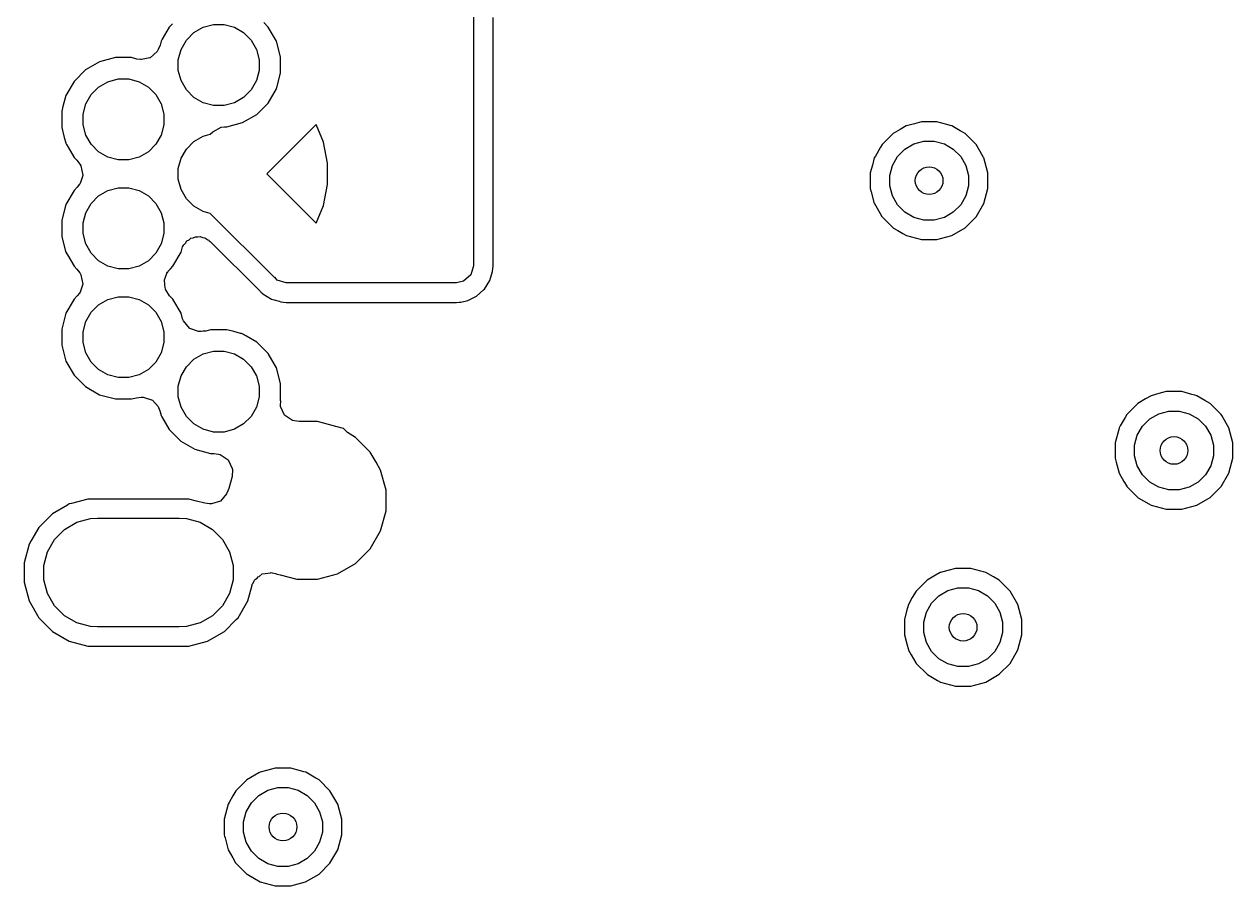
# Model space of a CAD drawing. Header units: inches. Extents: x 5.14 to 7.4, y -4.57 to -3.18.
# Drawn here: x 5.3498 to 5.6996, y -4.1269 to -3.8776 of the extents above; entities that cross this region are included whole.
import ezdxf

# ---------------------------------------------------------------- set-up
doc = ezdxf.new("R2010")
doc.units = ezdxf.units.IN
doc.header["$MEASUREMENT"] = 0
doc.layers.add('In2.Cu', color=33, linetype='CONTINUOUS', true_color=0xce7d2c)

msp = doc.modelspace()

# ---------------------------------------------------------------- linework, layer by layer
at = {"layer": 'In2.Cu', "linetype": 'CONTINUOUS'}
for p, q in [((5.47984, -3.79982), (5.47984, -3.94754)), ((5.39182, -3.87844), (5.38979, -3.88197)), ((5.39276, -3.8775), (5.39182, -3.87844)), ((5.39182, -3.87844), (5.39182, -3.87844)), ((5.39895, -3.88006), (5.40162, -3.87852)), ((5.40162, -3.87852), (5.4046, -3.87772)), ((5.4046, -3.87772), (5.40768, -3.87772)), ((5.40768, -3.87772), (5.41066, -3.87852)), ((5.41066, -3.87852), (5.41333, -3.88006)), ((5.42046, -3.87844), (5.41915, -3.87713)), ((5.42282, -3.88252), (5.42046, -3.87844)), ((5.48556, -3.89449), (5.48556, -3.87572)), ((5.38947, -3.88252), (5.38915, -3.8837)), ((5.38979, -3.88197), (5.38947, -3.88252)), ((5.38979, -3.88197), (5.38979, -3.88197)), ((5.39523, -3.88491), (5.39677, -3.88224)), ((5.39677, -3.88224), (5.39895, -3.88006)), ((5.41333, -3.88006), (5.41551, -3.88224)), ((5.41551, -3.88224), (5.41705, -3.88491)), ((5.42404, -3.88707), (5.42282, -3.88252)), ((5.38828, -3.88551), (5.38625, -3.88736)), ((5.3886, -3.88498), (5.38828, -3.88551)), ((5.38915, -3.8837), (5.3886, -3.88498)), ((5.39443, -3.88789), (5.39523, -3.88491)), ((5.41705, -3.88491), (5.41785, -3.88789)), ((5.37168, -3.8885), (5.3676, -3.89086)), ((5.37623, -3.88728), (5.37168, -3.8885)), ((5.37168, -3.8885), (5.37168, -3.8885)), ((5.38094, -3.88728), (5.37623, -3.88728)), ((5.38248, -3.8877), (5.38094, -3.88728)), ((5.38094, -3.88728), (5.38094, -3.88728)), ((5.38351, -3.88786), (5.38248, -3.8877)), ((5.38382, -3.88787), (5.38351, -3.88786)), ((5.38618, -3.88739), (5.38382, -3.88787)), ((5.38621, -3.88737), (5.38618, -3.88739)), ((5.38625, -3.88736), (5.38621, -3.88737)), ((5.39443, -3.89097), (5.39443, -3.88789)), ((5.41785, -3.88789), (5.41785, -3.89097)), ((5.42404, -3.89178), (5.42404, -3.88707)), ((5.3676, -3.89086), (5.36426, -3.89419)), ((5.3676, -3.89086), (5.3676, -3.89086)), ((5.39523, -3.89395), (5.39443, -3.89097)), ((5.41785, -3.89097), (5.41705, -3.89395)), ((5.42282, -3.89634), (5.42404, -3.89178)), ((5.36426, -3.89419), (5.36191, -3.89827)), ((5.36426, -3.89419), (5.36426, -3.89419)), ((5.36921, -3.89799), (5.37139, -3.89581)), ((5.37139, -3.89581), (5.37406, -3.89427)), ((5.37406, -3.89427), (5.37704, -3.89347)), ((5.37704, -3.89347), (5.38012, -3.89347)), ((5.38012, -3.89347), (5.3831, -3.89427)), ((5.3831, -3.89427), (5.38577, -3.89581)), ((5.38577, -3.89581), (5.38795, -3.89799)), ((5.39677, -3.89662), (5.39523, -3.89395)), ((5.41705, -3.89395), (5.41551, -3.89662)), ((5.42046, -3.90042), (5.42282, -3.89634)), ((5.48556, -3.92065), (5.48556, -3.89449)), ((5.36191, -3.89827), (5.36107, -3.9014)), ((5.36191, -3.89827), (5.36191, -3.89827)), ((5.36767, -3.90066), (5.36921, -3.89799)), ((5.38795, -3.89799), (5.38949, -3.90066)), ((5.39895, -3.8988), (5.39677, -3.89662)), ((5.40162, -3.90034), (5.39895, -3.8988)), ((5.41333, -3.8988), (5.41066, -3.90034)), ((5.41551, -3.89662), (5.41333, -3.8988)), ((5.36107, -3.9014), (5.36069, -3.90282)), ((5.36069, -3.90282), (5.36069, -3.90753)), ((5.36687, -3.90364), (5.36767, -3.90066)), ((5.38949, -3.90066), (5.39029, -3.90364)), ((5.4046, -3.90114), (5.40162, -3.90034)), ((5.40768, -3.90114), (5.4046, -3.90114)), ((5.41066, -3.90034), (5.40768, -3.90114)), ((5.41713, -3.90375), (5.42046, -3.90042)), ((5.36687, -3.90672), (5.36687, -3.90364)), ((5.36767, -3.9097), (5.36687, -3.90672)), ((5.39029, -3.90672), (5.38949, -3.9097)), ((5.39029, -3.90364), (5.39029, -3.90672)), ((5.4085, -3.90732), (5.41305, -3.9061)), ((5.41305, -3.9061), (5.41713, -3.90375)), ((5.43432, -3.90666), (5.42006, -3.92093)), ((5.43643, -3.91174), (5.43432, -3.90666)), ((5.60513, -3.90705), (5.60331, -3.90811)), ((5.60516, -3.90704), (5.60513, -3.90705)), ((5.60745, -3.90642), (5.60516, -3.90703)), ((5.60516, -3.90703), (5.60516, -3.90704)), ((5.60949, -3.90587), (5.60745, -3.90642)), ((5.61397, -3.90587), (5.60949, -3.90587)), ((5.61686, -3.90665), (5.61397, -3.90587)), ((5.61397, -3.90587), (5.61397, -3.90587)), ((5.61777, -3.90689), (5.61686, -3.90665)), ((5.61686, -3.90665), (5.61686, -3.90665)), ((5.6183, -3.90703), (5.61777, -3.90689)), ((5.61834, -3.90705), (5.6183, -3.90704)), ((5.6183, -3.90704), (5.6183, -3.90703)), ((5.6183, -3.90703), (5.6183, -3.90703)), ((5.62075, -3.90845), (5.61834, -3.90705)), ((5.36069, -3.90753), (5.36145, -3.91037)), ((5.36145, -3.91037), (5.36186, -3.91191)), ((5.36921, -3.91237), (5.36767, -3.9097)), ((5.38949, -3.9097), (5.38795, -3.91237)), ((5.39895, -3.91155), (5.40162, -3.91001)), ((5.40162, -3.91001), (5.40369, -3.90946)), ((5.40369, -3.90946), (5.40439, -3.90875)), ((5.40439, -3.90875), (5.40681, -3.90743)), ((5.40681, -3.90743), (5.40785, -3.90732)), ((5.40785, -3.90732), (5.4085, -3.90732)), ((5.4085, -3.90732), (5.4085, -3.90732)), ((5.60128, -3.90927), (5.59811, -3.91244)), ((5.60331, -3.90811), (5.60128, -3.90927)), ((5.60128, -3.90927), (5.60128, -3.90927)), ((5.60128, -3.90927), (5.60128, -3.90927)), ((5.60128, -3.90927), (5.60128, -3.90927)), ((5.62218, -3.90927), (5.62075, -3.90845)), ((5.62535, -3.91244), (5.62218, -3.90927)), ((5.62218, -3.90927), (5.62218, -3.90927)), ((5.62218, -3.90927), (5.62218, -3.90927)), ((5.62218, -3.90927), (5.62218, -3.90927)), ((5.36186, -3.91191), (5.36186, -3.91191)), ((5.36186, -3.91191), (5.36191, -3.91208)), ((5.36191, -3.91208), (5.36191, -3.91208)), ((5.36191, -3.91208), (5.36212, -3.91244)), ((5.36212, -3.91244), (5.36257, -3.91323)), ((5.36257, -3.91323), (5.36257, -3.91323)), ((5.36257, -3.91323), (5.36257, -3.91323)), ((5.36257, -3.91323), (5.36426, -3.91616)), ((5.37139, -3.91455), (5.36921, -3.91237)), ((5.38795, -3.91237), (5.38577, -3.91455)), ((5.39523, -3.91641), (5.39677, -3.91374)), ((5.39677, -3.91374), (5.39895, -3.91155)), ((5.43764, -3.91782), (5.43643, -3.91174)), ((5.43643, -3.91174), (5.43643, -3.91174)), ((5.59766, -3.91323), (5.5962, -3.91576)), ((5.59811, -3.91244), (5.59766, -3.91323)), ((5.59811, -3.91244), (5.59811, -3.91244)), ((5.59811, -3.91244), (5.59811, -3.91244)), ((5.59811, -3.91244), (5.59811, -3.91244)), ((5.59811, -3.91244), (5.59811, -3.91244)), ((5.60261, -3.91589), (5.60473, -3.91377)), ((5.60473, -3.91377), (5.60733, -3.91227)), ((5.60733, -3.91227), (5.61023, -3.91149)), ((5.61023, -3.91149), (5.61323, -3.91149)), ((5.61323, -3.91149), (5.61613, -3.91227)), ((5.61613, -3.91227), (5.61873, -3.91377)), ((5.61873, -3.91377), (5.62086, -3.91589)), ((5.62652, -3.91448), (5.62535, -3.91244)), ((5.62535, -3.91244), (5.62535, -3.91244)), ((5.62535, -3.91244), (5.62535, -3.91244)), ((5.62535, -3.91244), (5.62535, -3.91244)), ((5.36426, -3.91616), (5.36426, -3.91616)), ((5.36426, -3.91616), (5.36426, -3.91616)), ((5.36426, -3.91616), (5.36508, -3.91698)), ((5.36508, -3.91698), (5.36591, -3.91809)), ((5.37406, -3.91609), (5.37139, -3.91455)), ((5.37704, -3.91689), (5.37406, -3.91609)), ((5.38012, -3.91689), (5.37704, -3.91689)), ((5.3831, -3.91609), (5.38012, -3.91689)), ((5.38577, -3.91455), (5.3831, -3.91609)), ((5.39443, -3.91938), (5.39523, -3.91641)), ((5.59587, -3.91632), (5.59532, -3.9184)), ((5.5962, -3.91576), (5.59587, -3.91632)), ((5.59587, -3.91632), (5.59587, -3.91632)), ((5.5962, -3.91576), (5.5962, -3.91576)), ((5.60111, -3.91849), (5.60261, -3.91589)), ((5.62086, -3.91589), (5.62236, -3.91849)), ((5.6275, -3.91616), (5.62652, -3.91448)), ((5.62751, -3.91619), (5.6275, -3.91616)), ((5.6275, -3.91616), (5.6275, -3.91616)), ((5.62759, -3.91632), (5.62751, -3.91619)), ((5.62875, -3.92065), (5.62759, -3.91632)), ((5.62759, -3.91632), (5.62759, -3.91632)), ((5.36591, -3.91809), (5.3662, -3.91863)), ((5.3662, -3.91863), (5.36679, -3.92132)), ((5.39443, -3.92247), (5.39443, -3.91938)), ((5.42006, -3.92093), (5.42006, -3.92093)), ((5.42006, -3.92093), (5.43432, -3.93519)), ((5.43764, -3.92403), (5.43764, -3.91782)), ((5.43764, -3.91782), (5.43764, -3.91782)), ((5.48556, -3.94754), (5.48556, -3.92065)), ((5.59532, -3.9184), (5.59471, -3.92065)), ((5.59471, -3.92065), (5.59471, -3.92513)), ((5.60033, -3.92139), (5.60111, -3.91849)), ((5.62236, -3.91849), (5.62313, -3.92139)), ((5.62875, -3.92144), (5.62875, -3.92065)), ((5.36586, -3.92394), (5.3652, -3.92475)), ((5.36602, -3.92368), (5.36586, -3.92394)), ((5.36678, -3.92139), (5.36602, -3.92368)), ((5.36679, -3.92132), (5.36678, -3.92139)), ((5.39523, -3.92545), (5.39443, -3.92247)), ((5.43643, -3.93011), (5.43764, -3.92403)), ((5.43764, -3.92403), (5.43764, -3.92403)), ((5.60033, -3.92439), (5.60033, -3.92139)), ((5.60111, -3.92729), (5.60033, -3.92439)), ((5.62313, -3.92439), (5.62236, -3.92729)), ((5.62313, -3.92139), (5.62313, -3.92439)), ((5.62875, -3.92513), (5.62875, -3.92144)), ((5.36426, -3.92569), (5.36191, -3.92977)), ((5.3652, -3.92475), (5.36426, -3.92569)), ((5.36426, -3.92569), (5.36426, -3.92569)), ((5.36921, -3.92948), (5.37139, -3.9273)), ((5.37139, -3.9273), (5.37406, -3.92576)), ((5.37406, -3.92576), (5.37704, -3.92496)), ((5.37704, -3.92496), (5.38012, -3.92496)), ((5.38012, -3.92496), (5.3831, -3.92576)), ((5.3831, -3.92576), (5.38577, -3.9273)), ((5.38577, -3.9273), (5.38795, -3.92948)), ((5.39677, -3.92812), (5.39523, -3.92545)), ((5.59471, -3.92513), (5.59497, -3.92611)), ((5.59497, -3.92611), (5.59587, -3.92946)), ((5.60261, -3.92989), (5.60111, -3.92729)), ((5.62236, -3.92729), (5.62086, -3.92989)), ((5.62759, -3.92946), (5.62875, -3.92513)), ((5.36191, -3.92977), (5.36069, -3.93432)), ((5.36191, -3.92977), (5.36191, -3.92977)), ((5.36767, -3.93215), (5.36921, -3.92948)), ((5.38795, -3.92948), (5.38949, -3.93215)), ((5.39895, -3.9303), (5.39677, -3.92812)), ((5.40162, -3.93184), (5.39895, -3.9303)), ((5.43432, -3.93519), (5.43643, -3.93011)), ((5.43643, -3.93011), (5.43643, -3.93011)), ((5.59587, -3.92946), (5.59587, -3.92946)), ((5.59587, -3.92946), (5.59587, -3.92947)), ((5.59587, -3.92947), (5.59589, -3.9295)), ((5.59589, -3.9295), (5.59669, -3.93088)), ((5.59669, -3.93088), (5.59804, -3.93322)), ((5.60473, -3.93202), (5.60261, -3.92989)), ((5.62086, -3.92989), (5.61873, -3.93202)), ((5.62535, -3.93334), (5.62759, -3.92946)), ((5.36069, -3.93432), (5.36069, -3.93903)), ((5.36687, -3.93513), (5.36767, -3.93215)), ((5.38949, -3.93215), (5.39029, -3.93513)), ((5.40369, -3.93239), (5.40162, -3.93184)), ((5.42225, -3.95095), (5.40369, -3.93239)), ((5.59804, -3.93322), (5.59809, -3.93332)), ((5.59809, -3.93332), (5.59811, -3.93334)), ((5.59811, -3.93334), (5.60128, -3.93651)), ((5.60733, -3.93352), (5.60473, -3.93202)), ((5.61023, -3.9343), (5.60733, -3.93352)), ((5.61323, -3.9343), (5.61023, -3.9343)), ((5.61613, -3.93352), (5.61323, -3.9343)), ((5.61873, -3.93202), (5.61613, -3.93352)), ((5.62218, -3.93651), (5.62535, -3.93334)), ((5.36687, -3.93821), (5.36687, -3.93513)), ((5.36767, -3.94119), (5.36687, -3.93821)), ((5.39029, -3.93821), (5.38949, -3.94119)), ((5.39029, -3.93513), (5.39029, -3.93821)), ((5.60128, -3.93651), (5.6013, -3.93653)), ((5.6013, -3.93653), (5.60141, -3.93659)), ((5.60141, -3.93659), (5.60268, -3.93732)), ((5.60268, -3.93732), (5.60409, -3.93813)), ((5.60409, -3.93813), (5.60499, -3.93865)), ((5.6183, -3.93875), (5.62218, -3.93651)), ((5.36069, -3.93903), (5.36184, -3.94334)), ((5.36921, -3.94386), (5.36767, -3.94119)), ((5.38949, -3.94119), (5.38795, -3.94386)), ((5.39526, -3.94358), (5.39568, -3.94201)), ((5.39568, -3.94201), (5.39601, -3.94144)), ((5.39601, -3.94144), (5.39655, -3.94093)), ((5.39655, -3.94093), (5.39694, -3.9403)), ((5.39694, -3.9403), (5.39754, -3.94001)), ((5.39754, -3.94001), (5.39802, -3.93956)), ((5.39802, -3.93956), (5.39875, -3.93942)), ((5.39875, -3.93942), (5.39941, -3.9391)), ((5.39941, -3.9391), (5.40007, -3.93918)), ((5.40007, -3.93918), (5.40073, -3.93906)), ((5.40073, -3.93906), (5.40141, -3.93934)), ((5.40141, -3.93934), (5.40214, -3.93943)), ((5.40214, -3.93943), (5.40294, -3.93997)), ((5.40294, -3.93997), (5.40327, -3.9401)), ((5.40327, -3.9401), (5.40339, -3.94027)), ((5.40339, -3.94027), (5.40367, -3.94046)), ((5.40367, -3.94046), (5.41821, -3.955)), ((5.60499, -3.93865), (5.60516, -3.93875)), ((5.60516, -3.93875), (5.60949, -3.93991)), ((5.60949, -3.93991), (5.60949, -3.93991)), ((5.60949, -3.93991), (5.61397, -3.93991)), ((5.61397, -3.93991), (5.6183, -3.93875)), ((5.61397, -3.93991), (5.61397, -3.93991)), ((5.36184, -3.94334), (5.36187, -3.94347)), ((5.36187, -3.94347), (5.36191, -3.94358)), ((5.36191, -3.94358), (5.36191, -3.94358)), ((5.36191, -3.94358), (5.36191, -3.94358)), ((5.36191, -3.94358), (5.36262, -3.94482)), ((5.36262, -3.94482), (5.36426, -3.94766)), ((5.37139, -3.94604), (5.36921, -3.94386)), ((5.38795, -3.94386), (5.38577, -3.94604)), ((5.3929, -3.94766), (5.39526, -3.94358)), ((5.36426, -3.94766), (5.36426, -3.94766)), ((5.36426, -3.94766), (5.36508, -3.94847)), ((5.36508, -3.94847), (5.36591, -3.94959)), ((5.37406, -3.94759), (5.37139, -3.94604)), ((5.37704, -3.94838), (5.37406, -3.94759)), ((5.38012, -3.94838), (5.37704, -3.94838)), ((5.3831, -3.94759), (5.38012, -3.94838)), ((5.38577, -3.94604), (5.3831, -3.94759)), ((5.3915, -3.94912), (5.39159, -3.94897)), ((5.39159, -3.94897), (5.39215, -3.94841)), ((5.39215, -3.94841), (5.3929, -3.94766)), ((5.47984, -3.94754), (5.47907, -3.95018)), ((5.48533, -3.94915), (5.48556, -3.94754)), ((5.36591, -3.94959), (5.3662, -3.95013)), ((5.3662, -3.95013), (5.36679, -3.95281)), ((5.39041, -3.95165), (5.39042, -3.95157)), ((5.39041, -3.95166), (5.39041, -3.95165)), ((5.39041, -3.95165), (5.39041, -3.95165)), ((5.39041, -3.95165), (5.39041, -3.95165)), ((5.39061, -3.95396), (5.39041, -3.95166)), ((5.39042, -3.95157), (5.3907, -3.95083)), ((5.3907, -3.95083), (5.39102, -3.94992)), ((5.39102, -3.94992), (5.39108, -3.94982)), ((5.39108, -3.94982), (5.39114, -3.94968)), ((5.39114, -3.94968), (5.39131, -3.94941)), ((5.39131, -3.94941), (5.39137, -3.94934)), ((5.39137, -3.94934), (5.3915, -3.94912)), ((5.42236, -3.95084), (5.42225, -3.95095)), ((5.42306, -3.95165), (5.42236, -3.95084)), ((5.4257, -3.95242), (5.42306, -3.95165)), ((5.47496, -3.95242), (5.4257, -3.95242)), ((5.47699, -3.95198), (5.47496, -3.95242)), ((5.47907, -3.95018), (5.47699, -3.95198)), ((5.48301, -3.95432), (5.48455, -3.95179)), ((5.48455, -3.95179), (5.48533, -3.94915)), ((5.36586, -3.95543), (5.3652, -3.95624)), ((5.36602, -3.95518), (5.36586, -3.95543)), ((5.36678, -3.95288), (5.36602, -3.95518)), ((5.36679, -3.95281), (5.36678, -3.95288)), ((5.39073, -3.95413), (5.39061, -3.95396)), ((5.39068, -3.95414), (5.39073, -3.95413)), ((5.39075, -3.95433), (5.39068, -3.95414)), ((5.39076, -3.95436), (5.39075, -3.95433)), ((5.39075, -3.95433), (5.39075, -3.95433)), ((5.39077, -3.95438), (5.39076, -3.95436)), ((5.39083, -3.95451), (5.39077, -3.95438)), ((5.39077, -3.95438), (5.39077, -3.95438)), ((5.39085, -3.9545), (5.39083, -3.95451)), ((5.39191, -3.9562), (5.39085, -3.9545)), ((5.41821, -3.955), (5.41821, -3.955)), ((5.41821, -3.955), (5.41836, -3.95511)), ((5.41836, -3.95511), (5.41865, -3.95537)), ((5.41865, -3.95537), (5.41865, -3.95537)), ((5.41865, -3.95537), (5.41892, -3.95559)), ((5.41892, -3.95559), (5.41892, -3.95559)), ((5.41892, -3.95559), (5.41892, -3.95559)), ((5.41892, -3.95559), (5.41892, -3.95559)), ((5.41892, -3.95559), (5.42144, -3.95713)), ((5.48073, -3.9563), (5.48281, -3.9545)), ((5.48281, -3.9545), (5.48301, -3.95432)), ((5.36426, -3.95718), (5.36191, -3.96126)), ((5.3652, -3.95624), (5.36426, -3.95718)), ((5.36426, -3.95718), (5.36426, -3.95718)), ((5.36426, -3.95718), (5.36426, -3.95718)), ((5.36921, -3.96098), (5.37139, -3.9588)), ((5.37139, -3.9588), (5.37406, -3.95726)), ((5.37406, -3.95726), (5.37704, -3.95646)), ((5.37704, -3.95646), (5.38012, -3.95646)), ((5.38012, -3.95646), (5.3831, -3.95726)), ((5.3831, -3.95726), (5.38577, -3.9588)), ((5.38577, -3.9588), (5.38795, -3.96098)), ((5.3929, -3.95718), (5.39191, -3.9562)), ((5.39526, -3.96126), (5.3929, -3.95718)), ((5.42144, -3.95713), (5.42144, -3.95713)), ((5.42144, -3.95713), (5.42144, -3.95713)), ((5.42144, -3.95713), (5.42223, -3.95736)), ((5.42223, -3.95736), (5.42362, -3.95777)), ((5.42362, -3.95777), (5.42408, -3.95791)), ((5.42408, -3.95791), (5.4257, -3.95814)), ((5.4257, -3.95814), (5.47496, -3.95814)), ((5.47496, -3.95814), (5.47573, -3.95805)), ((5.47496, -3.95814), (5.47496, -3.95814)), ((5.47573, -3.95805), (5.47618, -3.95801)), ((5.47618, -3.95801), (5.4782, -3.95757)), ((5.4782, -3.95757), (5.48073, -3.9563)), ((5.36191, -3.96126), (5.36129, -3.96357)), ((5.36191, -3.96126), (5.36191, -3.96126)), ((5.36767, -3.96365), (5.36921, -3.96098)), ((5.38795, -3.96098), (5.38949, -3.96365)), ((5.39568, -3.96283), (5.39526, -3.96126)), ((5.3959, -3.96349), (5.39568, -3.96283)), ((5.36129, -3.96357), (5.36069, -3.96581)), ((5.36069, -3.96581), (5.36069, -3.97053)), ((5.36687, -3.96663), (5.36767, -3.96365)), ((5.38949, -3.96365), (5.39029, -3.96663)), ((5.39766, -3.96561), (5.3959, -3.96349)), ((5.3978, -3.96571), (5.39766, -3.96561)), ((5.40027, -3.96654), (5.3978, -3.96571)), ((5.40077, -3.96657), (5.40027, -3.96654)), ((5.40167, -3.96648), (5.40103, -3.96656)), ((5.40223, -3.96643), (5.40167, -3.96648)), ((5.4023, -3.96641), (5.40223, -3.96643)), ((5.40241, -3.96639), (5.40229, -3.96641)), ((5.40229, -3.96641), (5.4023, -3.96641)), ((5.40379, -3.96602), (5.40241, -3.96639)), ((5.4085, -3.96602), (5.40379, -3.96602)), ((5.41048, -3.96656), (5.4085, -3.96602)), ((5.4085, -3.96602), (5.4085, -3.96602)), ((5.36687, -3.96971), (5.36687, -3.96663)), ((5.36767, -3.97269), (5.36687, -3.96971)), ((5.39029, -3.96971), (5.38949, -3.97269)), ((5.39029, -3.96663), (5.39029, -3.96971)), ((5.40099, -3.96654), (5.40077, -3.96657)), ((5.40099, -3.96656), (5.40099, -3.96654)), ((5.40103, -3.96656), (5.40099, -3.96656)), ((5.41243, -3.96708), (5.41048, -3.96656)), ((5.41275, -3.96712), (5.41243, -3.96708)), ((5.41335, -3.96737), (5.41275, -3.96712)), ((5.41361, -3.96756), (5.41335, -3.96737)), ((5.41418, -3.9679), (5.41361, -3.96756)), ((5.41713, -3.9696), (5.41418, -3.9679)), ((5.41418, -3.9679), (5.41418, -3.9679)), ((5.41418, -3.9679), (5.41418, -3.9679)), ((5.42046, -3.97293), (5.41713, -3.9696)), ((5.41713, -3.9696), (5.41713, -3.9696)), ((5.41713, -3.9696), (5.41713, -3.9696)), ((5.36069, -3.97053), (5.36191, -3.97508)), ((5.36921, -3.97536), (5.36767, -3.97269)), ((5.38949, -3.97269), (5.38795, -3.97536)), ((5.39895, -3.97455), (5.40162, -3.97301)), ((5.40162, -3.97301), (5.4046, -3.97221)), ((5.4046, -3.97221), (5.40768, -3.97221)), ((5.40768, -3.97221), (5.41066, -3.97301)), ((5.41066, -3.97301), (5.41333, -3.97455)), ((5.42282, -3.97701), (5.42046, -3.97293)), ((5.36191, -3.97508), (5.36426, -3.97916)), ((5.37139, -3.97754), (5.36921, -3.97536)), ((5.38795, -3.97536), (5.38577, -3.97754)), ((5.39523, -3.9794), (5.39677, -3.97673)), ((5.39677, -3.97673), (5.39895, -3.97455)), ((5.41333, -3.97455), (5.41551, -3.97673)), ((5.41551, -3.97673), (5.41705, -3.9794)), ((5.42404, -3.98156), (5.42282, -3.97701)), ((5.36426, -3.97916), (5.3676, -3.98249)), ((5.37406, -3.97908), (5.37139, -3.97754)), ((5.37704, -3.97988), (5.37406, -3.97908)), ((5.38012, -3.97988), (5.37704, -3.97988)), ((5.3831, -3.97908), (5.38012, -3.97988)), ((5.38577, -3.97754), (5.3831, -3.97908)), ((5.39443, -3.98238), (5.39523, -3.9794)), ((5.41705, -3.9794), (5.41785, -3.98238)), ((5.3676, -3.98249), (5.37168, -3.98484)), ((5.39443, -3.98546), (5.39443, -3.98238)), ((5.41785, -3.98238), (5.41785, -3.98546)), ((5.42404, -3.98627), (5.42404, -3.98156)), ((5.42404, -3.98156), (5.42404, -3.98156)), ((5.68036, -3.98394), (5.67819, -3.98452)), ((5.68484, -3.98394), (5.68036, -3.98394)), ((5.68036, -3.98394), (5.68036, -3.98394)), ((5.68772, -3.98472), (5.68484, -3.98394)), ((5.68484, -3.98394), (5.68484, -3.98394)), ((5.37168, -3.98484), (5.37623, -3.98606)), ((5.37623, -3.98606), (5.37623, -3.98606)), ((5.37623, -3.98606), (5.38094, -3.98606)), ((5.38094, -3.98606), (5.38231, -3.98569)), ((5.38094, -3.98606), (5.38094, -3.98606)), ((5.38231, -3.98569), (5.38369, -3.98553)), ((5.38369, -3.98553), (5.38375, -3.98553)), ((5.38375, -3.98553), (5.38431, -3.98554)), ((5.38431, -3.98554), (5.38693, -3.98638)), ((5.38693, -3.98638), (5.38699, -3.98642)), ((5.38699, -3.98642), (5.38859, -3.98823)), ((5.39523, -3.98844), (5.39443, -3.98546)), ((5.41785, -3.98546), (5.41705, -3.98844)), ((5.42399, -3.98659), (5.42404, -3.98627)), ((5.42409, -3.9866), (5.42399, -3.98659)), ((5.424, -3.98793), (5.42409, -3.9866)), ((5.67215, -3.98735), (5.66898, -3.99051)), ((5.67437, -3.98606), (5.67215, -3.98735)), ((5.67215, -3.98735), (5.67215, -3.98735)), ((5.67215, -3.98735), (5.67215, -3.98735)), ((5.67215, -3.98735), (5.67215, -3.98735)), ((5.67599, -3.98512), (5.67437, -3.98606)), ((5.67603, -3.98511), (5.67599, -3.98512)), ((5.67819, -3.98452), (5.67603, -3.9851)), ((5.67603, -3.9851), (5.67603, -3.9851)), ((5.67603, -3.9851), (5.67603, -3.9851)), ((5.67603, -3.9851), (5.67603, -3.9851)), ((5.67603, -3.9851), (5.67603, -3.98511)), ((5.67819, -3.98452), (5.67819, -3.98452)), ((5.68864, -3.98496), (5.68772, -3.98472)), ((5.68772, -3.98472), (5.68772, -3.98472)), ((5.68917, -3.9851), (5.68864, -3.98496)), ((5.68917, -3.98511), (5.68917, -3.9851)), ((5.68917, -3.9851), (5.68917, -3.9851)), ((5.6892, -3.98512), (5.68917, -3.98511)), ((5.6915, -3.98645), (5.6892, -3.98512)), ((5.69305, -3.98735), (5.6915, -3.98645)), ((5.69622, -3.99051), (5.69305, -3.98735)), ((5.69305, -3.98735), (5.69305, -3.98735)), ((5.69305, -3.98735), (5.69305, -3.98735)), ((5.69305, -3.98735), (5.69305, -3.98735)), ((5.38859, -3.98823), (5.38873, -3.9885)), ((5.38873, -3.9885), (5.38911, -3.98947)), ((5.38911, -3.98947), (5.38918, -3.98974)), ((5.38918, -3.98974), (5.38947, -3.99082)), ((5.38947, -3.99082), (5.38968, -3.9912)), ((5.39677, -3.99111), (5.39523, -3.98844)), ((5.41705, -3.98844), (5.41551, -3.99111)), ((5.42405, -3.98826), (5.424, -3.98793)), ((5.42519, -3.99076), (5.42405, -3.98826)), ((5.42751, -3.99225), (5.42519, -3.99076)), ((5.66898, -3.99051), (5.66846, -3.99141)), ((5.66898, -3.99051), (5.66898, -3.99051)), ((5.66898, -3.99051), (5.66898, -3.99051)), ((5.66898, -3.99051), (5.66898, -3.99051)), ((5.66898, -3.99051), (5.66898, -3.99051)), ((5.6756, -3.99184), (5.6782, -3.99034)), ((5.6782, -3.99034), (5.6811, -3.98956)), ((5.6811, -3.98956), (5.6841, -3.98956)), ((5.6841, -3.98956), (5.687, -3.99034)), ((5.687, -3.99034), (5.6896, -3.99184)), ((5.6964, -3.99082), (5.69622, -3.99051)), ((5.69622, -3.99051), (5.69622, -3.99051)), ((5.69622, -3.99051), (5.69622, -3.99051)), ((5.69846, -3.9944), (5.6964, -3.99082)), ((5.6964, -3.99082), (5.6964, -3.99082)), ((5.38968, -3.9912), (5.38968, -3.9912)), ((5.38968, -3.9912), (5.39182, -3.9949)), ((5.39895, -3.99329), (5.39677, -3.99111)), ((5.40162, -3.99483), (5.39895, -3.99329)), ((5.41333, -3.99329), (5.41066, -3.99483)), ((5.41551, -3.99111), (5.41333, -3.99329)), ((5.42803, -3.9924), (5.42751, -3.99225)), ((5.4294, -3.9926), (5.42803, -3.9924)), ((5.43474, -3.9926), (5.4294, -3.9926)), ((5.44006, -3.99403), (5.43474, -3.9926)), ((5.43474, -3.9926), (5.43474, -3.9926)), ((5.44224, -3.99461), (5.44006, -3.99403)), ((5.44006, -3.99403), (5.44006, -3.99403)), ((5.66674, -3.9944), (5.6666, -3.9949)), ((5.66706, -3.99383), (5.66674, -3.99439)), ((5.66674, -3.99439), (5.66674, -3.9944)), ((5.66846, -3.99141), (5.66706, -3.99383)), ((5.66706, -3.99383), (5.66706, -3.99383)), ((5.67197, -3.99656), (5.67348, -3.99396)), ((5.67348, -3.99396), (5.6756, -3.99184)), ((5.6896, -3.99184), (5.69172, -3.99396)), ((5.69172, -3.99396), (5.69322, -3.99656)), ((5.69962, -3.99872), (5.69846, -3.9944)), ((5.39182, -3.9949), (5.39515, -3.99824)), ((5.4046, -3.99563), (5.40162, -3.99483)), ((5.40768, -3.99563), (5.4046, -3.99563)), ((5.41066, -3.99483), (5.40768, -3.99563)), ((5.44336, -3.99578), (5.44224, -3.99461)), ((5.44574, -3.99716), (5.44336, -3.99578)), ((5.44731, -3.99872), (5.44574, -3.99716)), ((5.44574, -3.99716), (5.44574, -3.99716)), ((5.44574, -3.99716), (5.44574, -3.99716)), ((5.6666, -3.9949), (5.66558, -3.99872)), ((5.6712, -3.99946), (5.67197, -3.99656)), ((5.69322, -3.99656), (5.694, -3.99946)), ((5.39515, -3.99824), (5.39924, -4.00059)), ((5.39924, -4.00059), (5.40379, -4.00181)), ((5.44999, -4.0014), (5.44731, -3.99872)), ((5.45169, -4.00435), (5.44999, -4.0014)), ((5.66558, -3.99872), (5.66558, -4.00321)), ((5.6712, -4.00247), (5.6712, -3.99946)), ((5.694, -3.99946), (5.694, -4.00247)), ((5.69962, -4.00321), (5.69962, -3.99872)), ((5.40379, -4.00181), (5.40379, -4.00181)), ((5.40379, -4.00181), (5.40469, -4.00181)), ((5.40469, -4.00181), (5.40607, -4.00201)), ((5.40607, -4.00201), (5.40659, -4.00216)), ((5.40659, -4.00216), (5.40891, -4.00365)), ((5.40891, -4.00365), (5.41005, -4.00615)), ((5.45299, -4.00661), (5.45169, -4.00435)), ((5.66558, -4.00321), (5.66588, -4.00435)), ((5.66588, -4.00435), (5.66674, -4.00753)), ((5.67197, -4.00537), (5.6712, -4.00247)), ((5.694, -4.00247), (5.69322, -4.00537)), ((5.69846, -4.00753), (5.69962, -4.00321)), ((5.40998, -4.00844), (5.40904, -4.01194)), ((5.4101, -4.00648), (5.40998, -4.00844)), ((5.41005, -4.00615), (5.4101, -4.00648)), ((5.45455, -4.01241), (5.45299, -4.00661)), ((5.66674, -4.00753), (5.66674, -4.00753)), ((5.66674, -4.00753), (5.66674, -4.00754)), ((5.66674, -4.00754), (5.66676, -4.00757)), ((5.66676, -4.00757), (5.6681, -4.0099)), ((5.67348, -4.00797), (5.67197, -4.00537)), ((5.6756, -4.01009), (5.67348, -4.00797)), ((5.69172, -4.00797), (5.6896, -4.01009)), ((5.69322, -4.00537), (5.69172, -4.00797)), ((5.69622, -4.01141), (5.69846, -4.00753)), ((5.40904, -4.01194), (5.40879, -4.01266)), ((5.6681, -4.0099), (5.66891, -4.01129)), ((5.66891, -4.01129), (5.66896, -4.01139)), ((5.66896, -4.01139), (5.66898, -4.01141)), ((5.66898, -4.01141), (5.67215, -4.01459)), ((5.6782, -4.01159), (5.6756, -4.01009)), ((5.6811, -4.01237), (5.6782, -4.01159)), ((5.687, -4.01159), (5.6841, -4.01237)), ((5.6896, -4.01009), (5.687, -4.01159)), ((5.69305, -4.01458), (5.69622, -4.01141)), ((5.3683, -4.01501), (5.36351, -4.01629)), ((5.39752, -4.01501), (5.3683, -4.01501)), ((5.39973, -4.0156), (5.39752, -4.01501)), ((5.39752, -4.01501), (5.39752, -4.01501)), ((5.40842, -4.0135), (5.40664, -4.0156)), ((5.40879, -4.01266), (5.40842, -4.0135)), ((5.45455, -4.01842), (5.45455, -4.01241)), ((5.67215, -4.01459), (5.67217, -4.0146)), ((5.67217, -4.0146), (5.67227, -4.01466)), ((5.67227, -4.01466), (5.67527, -4.01638)), ((5.6841, -4.01237), (5.6811, -4.01237)), ((5.68917, -4.01682), (5.69305, -4.01458)), ((5.36234, -4.01678), (5.35804, -4.01926)), ((5.36286, -4.01638), (5.36234, -4.01678)), ((5.36351, -4.01629), (5.36286, -4.01638)), ((5.40216, -4.01625), (5.39973, -4.0156)), ((5.40351, -4.01642), (5.40216, -4.01625)), ((5.40404, -4.01641), (5.40351, -4.01642)), ((5.40664, -4.0156), (5.40404, -4.01641)), ((5.45299, -4.02422), (5.45455, -4.01842)), ((5.67527, -4.01638), (5.67527, -4.01638)), ((5.67527, -4.01638), (5.67603, -4.01682)), ((5.67603, -4.01682), (5.68036, -4.01798)), ((5.68036, -4.01798), (5.68036, -4.01798)), ((5.68036, -4.01798), (5.68484, -4.01798)), ((5.68484, -4.01798), (5.68917, -4.01682)), ((5.68484, -4.01798), (5.68484, -4.01798)), ((5.35804, -4.01926), (5.35408, -4.02322)), ((5.35804, -4.01926), (5.35804, -4.01926)), ((5.36152, -4.02379), (5.36508, -4.02173)), ((5.36508, -4.02173), (5.36905, -4.02067)), ((5.36905, -4.02067), (5.3711, -4.02053)), ((5.3711, -4.02053), (5.39472, -4.02053)), ((5.39472, -4.02053), (5.39678, -4.02067)), ((5.39678, -4.02067), (5.40075, -4.02173)), ((5.40075, -4.02173), (5.40431, -4.02379)), ((5.35408, -4.02322), (5.35176, -4.02724)), ((5.35408, -4.02322), (5.35408, -4.02322)), ((5.35408, -4.02322), (5.35408, -4.02322)), ((5.35861, -4.02669), (5.36152, -4.02379)), ((5.40431, -4.02379), (5.40722, -4.02669)), ((5.44999, -4.02942), (5.45299, -4.02422)), ((5.35128, -4.02807), (5.34983, -4.03348)), ((5.35176, -4.02724), (5.35128, -4.02807)), ((5.35128, -4.02807), (5.35128, -4.02807)), ((5.35176, -4.02724), (5.35176, -4.02724)), ((5.35655, -4.03025), (5.35861, -4.02669)), ((5.40722, -4.02669), (5.40927, -4.03025)), ((5.44574, -4.03367), (5.44999, -4.02942)), ((5.35549, -4.03422), (5.35655, -4.03025)), ((5.40927, -4.03025), (5.41034, -4.03422)), ((5.34983, -4.03348), (5.34983, -4.03908)), ((5.35549, -4.03834), (5.35549, -4.03422)), ((5.41034, -4.03422), (5.41034, -4.03834)), ((5.4187, -4.03666), (5.42121, -4.03636)), ((5.42121, -4.03636), (5.42122, -4.0363)), ((5.42122, -4.0363), (5.42156, -4.03634)), ((5.42156, -4.03634), (5.42167, -4.03635)), ((5.42167, -4.03635), (5.42253, -4.03659)), ((5.44054, -4.03667), (5.44574, -4.03367)), ((5.61497, -4.03626), (5.61312, -4.03733)), ((5.615, -4.03624), (5.61497, -4.03626)), ((5.61501, -4.03624), (5.615, -4.03624)), ((5.61717, -4.03566), (5.61501, -4.03624)), ((5.61501, -4.03624), (5.61501, -4.03624)), ((5.61501, -4.03624), (5.61501, -4.03624)), ((5.61501, -4.03624), (5.61501, -4.03624)), ((5.61933, -4.03508), (5.61717, -4.03566)), ((5.61717, -4.03566), (5.61717, -4.03566)), ((5.62382, -4.03508), (5.61933, -4.03508)), ((5.61933, -4.03508), (5.61933, -4.03508)), ((5.6267, -4.03585), (5.62382, -4.03508)), ((5.62382, -4.03508), (5.62382, -4.03508)), ((5.6275, -4.03607), (5.6267, -4.03585)), ((5.6267, -4.03585), (5.6267, -4.03585)), ((5.62814, -4.03624), (5.6275, -4.03607)), ((5.62815, -4.03624), (5.62814, -4.03624)), ((5.62814, -4.03624), (5.62814, -4.03624)), ((5.62818, -4.03626), (5.62815, -4.03624)), ((5.63032, -4.03749), (5.62818, -4.03626)), ((5.34983, -4.03908), (5.35128, -4.04449)), ((5.35655, -4.04231), (5.35549, -4.03834)), ((5.41034, -4.03834), (5.40927, -4.04231)), ((5.41454, -4.04449), (5.41577, -4.03992)), ((5.41577, -4.03992), (5.41586, -4.03967)), ((5.41586, -4.03967), (5.41609, -4.03938)), ((5.41609, -4.03938), (5.41653, -4.03849)), ((5.41653, -4.03849), (5.41675, -4.03819)), ((5.41675, -4.03819), (5.41681, -4.03824)), ((5.41681, -4.03824), (5.41725, -4.03787)), ((5.41725, -4.03787), (5.41754, -4.03749)), ((5.41754, -4.03749), (5.41783, -4.03739)), ((5.41783, -4.03739), (5.4187, -4.03666)), ((5.42253, -4.03659), (5.42254, -4.03657)), ((5.42253, -4.03659), (5.42253, -4.03659)), ((5.42254, -4.03657), (5.42261, -4.03659)), ((5.42261, -4.03659), (5.42276, -4.03664)), ((5.42276, -4.03664), (5.42277, -4.03664)), ((5.42277, -4.03664), (5.42308, -4.03671)), ((5.42308, -4.03671), (5.42393, -4.03694)), ((5.42393, -4.03694), (5.42873, -4.03823)), ((5.42873, -4.03823), (5.42873, -4.03823)), ((5.42873, -4.03823), (5.43474, -4.03823)), ((5.43474, -4.03823), (5.44054, -4.03667)), ((5.43474, -4.03823), (5.43474, -4.03823)), ((5.61112, -4.03848), (5.60796, -4.04165)), ((5.61312, -4.03733), (5.61112, -4.03848)), ((5.61112, -4.03848), (5.61112, -4.03848)), ((5.61112, -4.03848), (5.61112, -4.03848)), ((5.61112, -4.03848), (5.61112, -4.03848)), ((5.63203, -4.03848), (5.63032, -4.03749)), ((5.63519, -4.04165), (5.63203, -4.03848)), ((5.63203, -4.03848), (5.63203, -4.03848)), ((5.63203, -4.03848), (5.63203, -4.03848)), ((5.63203, -4.03848), (5.63203, -4.03848)), ((5.35861, -4.04587), (5.35655, -4.04231)), ((5.40927, -4.04231), (5.40722, -4.04587)), ((5.60796, -4.04165), (5.60686, -4.04354)), ((5.60796, -4.04165), (5.60796, -4.04165)), ((5.60796, -4.04165), (5.60796, -4.04165)), ((5.60796, -4.04165), (5.60796, -4.04165)), ((5.60796, -4.04165), (5.60796, -4.04165)), ((5.61245, -4.0451), (5.61457, -4.04297)), ((5.61457, -4.04297), (5.61717, -4.04147)), ((5.61717, -4.04147), (5.62007, -4.0407)), ((5.62007, -4.0407), (5.62308, -4.0407)), ((5.62308, -4.0407), (5.62598, -4.04147)), ((5.62598, -4.04147), (5.62858, -4.04297)), ((5.62858, -4.04297), (5.6307, -4.0451)), ((5.63743, -4.04553), (5.63519, -4.04165)), ((5.63519, -4.04165), (5.63519, -4.04165)), ((5.63519, -4.04165), (5.63519, -4.04165)), ((5.63519, -4.04165), (5.63519, -4.04165)), ((5.35128, -4.04449), (5.35408, -4.04934)), ((5.36152, -4.04877), (5.35861, -4.04587)), ((5.40722, -4.04587), (5.40431, -4.04877)), ((5.41174, -4.04934), (5.41454, -4.04449)), ((5.60572, -4.04553), (5.6052, -4.04743)), ((5.60574, -4.04549), (5.60572, -4.04553)), ((5.60572, -4.04553), (5.60572, -4.04553)), ((5.60686, -4.04354), (5.60574, -4.04549)), ((5.61095, -4.0477), (5.61245, -4.0451)), ((5.6307, -4.0451), (5.6322, -4.0477)), ((5.63859, -4.04986), (5.63743, -4.04553)), ((5.63743, -4.04553), (5.63743, -4.04553)), ((5.35408, -4.04934), (5.35804, -4.0533)), ((5.36508, -4.05083), (5.36152, -4.04877)), ((5.40431, -4.04877), (5.40075, -4.05083)), ((5.40778, -4.0533), (5.41122, -4.04986)), ((5.41122, -4.04986), (5.41174, -4.04934)), ((5.6052, -4.04743), (5.60456, -4.04986)), ((5.60456, -4.04986), (5.60456, -4.05434)), ((5.61017, -4.0506), (5.61095, -4.0477)), ((5.6322, -4.0477), (5.63298, -4.0506)), ((5.63859, -4.05254), (5.63859, -4.04986)), ((5.35804, -4.0533), (5.36289, -4.0561)), ((5.36905, -4.05189), (5.36508, -4.05083)), ((5.3711, -4.05203), (5.36905, -4.05189)), ((5.39472, -4.05203), (5.3711, -4.05203)), ((5.39678, -4.05189), (5.39472, -4.05203)), ((5.40075, -4.05083), (5.39678, -4.05189)), ((5.40293, -4.0561), (5.40778, -4.0533)), ((5.61017, -4.0536), (5.61017, -4.0506)), ((5.61095, -4.0565), (5.61017, -4.0536)), ((5.63298, -4.0536), (5.6322, -4.0565)), ((5.63298, -4.0506), (5.63298, -4.0536)), ((5.63859, -4.05434), (5.63859, -4.05254)), ((5.36289, -4.0561), (5.3683, -4.05755)), ((5.39752, -4.05755), (5.40293, -4.0561)), ((5.60456, -4.05434), (5.60524, -4.05691)), ((5.60524, -4.05691), (5.60572, -4.05867)), ((5.61245, -4.0591), (5.61095, -4.0565)), ((5.6322, -4.0565), (5.6307, -4.0591)), ((5.63743, -4.05867), (5.63859, -4.05434)), ((5.3683, -4.05755), (5.3683, -4.05755)), ((5.3683, -4.05755), (5.39752, -4.05755)), ((5.39752, -4.05755), (5.39752, -4.05755)), ((5.60572, -4.05867), (5.60572, -4.05867)), ((5.60572, -4.05867), (5.60573, -4.0587)), ((5.60573, -4.0587), (5.60653, -4.06008)), ((5.60653, -4.06008), (5.60788, -4.06242)), ((5.61457, -4.06122), (5.61245, -4.0591)), ((5.6307, -4.0591), (5.62858, -4.06122)), ((5.63519, -4.06255), (5.63743, -4.05867)), ((5.60788, -4.06242), (5.60794, -4.06252)), ((5.60794, -4.06252), (5.60795, -4.06255)), ((5.60795, -4.06255), (5.61113, -4.06572)), ((5.61717, -4.06272), (5.61457, -4.06122)), ((5.62007, -4.0635), (5.61717, -4.06272)), ((5.62308, -4.0635), (5.62007, -4.0635)), ((5.62598, -4.06272), (5.62308, -4.0635)), ((5.62858, -4.06122), (5.62598, -4.06272)), ((5.63203, -4.06572), (5.63519, -4.06255)), ((5.61113, -4.06572), (5.61115, -4.06573)), ((5.61115, -4.06573), (5.61125, -4.06579)), ((5.61125, -4.06579), (5.6113, -4.06582)), ((5.6113, -4.06582), (5.61416, -4.06747)), ((5.61416, -4.06747), (5.61416, -4.06747)), ((5.61416, -4.06747), (5.61501, -4.06796)), ((5.61501, -4.06796), (5.61933, -4.06912)), ((5.62382, -4.06912), (5.62814, -4.06796)), ((5.62814, -4.06796), (5.63203, -4.06572)), ((5.61933, -4.06912), (5.61933, -4.06912)), ((5.61933, -4.06912), (5.62382, -4.06912)), ((5.62382, -4.06912), (5.62382, -4.06912)), ((5.41777, -4.09427), (5.41427, -4.09628)), ((5.41812, -4.09406), (5.41777, -4.09427)), ((5.41815, -4.09404), (5.41812, -4.09406)), ((5.41816, -4.09404), (5.41815, -4.09404)), ((5.42032, -4.09346), (5.41816, -4.09404)), ((5.41816, -4.09404), (5.41816, -4.09404)), ((5.41816, -4.09404), (5.41816, -4.09404)), ((5.41816, -4.09404), (5.41816, -4.09404)), ((5.42248, -4.09288), (5.42032, -4.09346)), ((5.42032, -4.09346), (5.42032, -4.09346)), ((5.42697, -4.09288), (5.42248, -4.09288)), ((5.42248, -4.09288), (5.42248, -4.09288)), ((5.42985, -4.09366), (5.42697, -4.09288)), ((5.42697, -4.09288), (5.42697, -4.09288)), ((5.43077, -4.0939), (5.42985, -4.09366)), ((5.42985, -4.09366), (5.42985, -4.09366)), ((5.43129, -4.09404), (5.43077, -4.0939)), ((5.4313, -4.09404), (5.43129, -4.09404)), ((5.43129, -4.09404), (5.43129, -4.09404)), ((5.43133, -4.09406), (5.4313, -4.09404)), ((5.43422, -4.09573), (5.43133, -4.09406)), ((5.43517, -4.09628), (5.43422, -4.09573)), ((5.41111, -4.09945), (5.41025, -4.10093)), ((5.41427, -4.09628), (5.41111, -4.09945)), ((5.41111, -4.09945), (5.41111, -4.09945)), ((5.41111, -4.09945), (5.41111, -4.09945)), ((5.41111, -4.09945), (5.41111, -4.09945)), ((5.41111, -4.09945), (5.41111, -4.09945)), ((5.41427, -4.09628), (5.41427, -4.09628)), ((5.41427, -4.09628), (5.41427, -4.09628)), ((5.41427, -4.09628), (5.41427, -4.09628)), ((5.41772, -4.10078), (5.42032, -4.09928)), ((5.42032, -4.09928), (5.42322, -4.0985)), ((5.42322, -4.0985), (5.42623, -4.0985)), ((5.42623, -4.0985), (5.42913, -4.09928)), ((5.42913, -4.09928), (5.43173, -4.10078)), ((5.43518, -4.09628), (5.43517, -4.09628)), ((5.43517, -4.09628), (5.43517, -4.09628)), ((5.43834, -4.09945), (5.43518, -4.09628)), ((5.43518, -4.09628), (5.43518, -4.09628)), ((5.43861, -4.09992), (5.43834, -4.09945)), ((5.43834, -4.09945), (5.43834, -4.09945)), ((5.43834, -4.09945), (5.43834, -4.09945)), ((5.43834, -4.09945), (5.43834, -4.09945)), ((5.43834, -4.09945), (5.43834, -4.09945)), ((5.43834, -4.09945), (5.43834, -4.09945)), ((5.40919, -4.10277), (5.40886, -4.10333)), ((5.41025, -4.10093), (5.40919, -4.10277)), ((5.40919, -4.10277), (5.40919, -4.10277)), ((5.4141, -4.1055), (5.4156, -4.1029)), ((5.4156, -4.1029), (5.41772, -4.10078)), ((5.43173, -4.10078), (5.43385, -4.1029)), ((5.43385, -4.1029), (5.43535, -4.1055)), ((5.44057, -4.1033), (5.43861, -4.09992)), ((5.40809, -4.10622), (5.4077, -4.10766)), ((5.40886, -4.10333), (5.40809, -4.10622)), ((5.40886, -4.10333), (5.40886, -4.10333)), ((5.41332, -4.1084), (5.4141, -4.1055)), ((5.43535, -4.1055), (5.43613, -4.1084)), ((5.44058, -4.10333), (5.44057, -4.1033)), ((5.44174, -4.10766), (5.44058, -4.10333)), ((5.4077, -4.10766), (5.4077, -4.11214)), ((5.41332, -4.1114), (5.41332, -4.1084)), ((5.43613, -4.1084), (5.43613, -4.1114)), ((5.44174, -4.11214), (5.44174, -4.10766)), ((5.4077, -4.11214), (5.40782, -4.11257)), ((5.40782, -4.11257), (5.40796, -4.11308)), ((5.40796, -4.11308), (5.40796, -4.11308)), ((5.40796, -4.11308), (5.40886, -4.11647)), ((5.4141, -4.1143), (5.41332, -4.1114)), ((5.43613, -4.1114), (5.43535, -4.1143)), ((5.44058, -4.11647), (5.44174, -4.11214)), ((5.40886, -4.11647), (5.40887, -4.11647)), ((5.40887, -4.11647), (5.40888, -4.1165)), ((5.40888, -4.1165), (5.41023, -4.11883)), ((5.4156, -4.1169), (5.4141, -4.1143)), ((5.41772, -4.11903), (5.4156, -4.1169)), ((5.43385, -4.1169), (5.43173, -4.11903)), ((5.43535, -4.1143), (5.43385, -4.1169)), ((5.43834, -4.12035), (5.44058, -4.11647)), ((5.41023, -4.11883), (5.41103, -4.12023)), ((5.41103, -4.12023), (5.41109, -4.12033)), ((5.41109, -4.12033), (5.4111, -4.12035)), ((5.4111, -4.12035), (5.41428, -4.12352)), ((5.42032, -4.12053), (5.41772, -4.11903)), ((5.43173, -4.11903), (5.42913, -4.12053)), ((5.43517, -4.12352), (5.43834, -4.12035)), ((5.41428, -4.12352), (5.4143, -4.12354)), ((5.4143, -4.12354), (5.4144, -4.12359)), ((5.4144, -4.12359), (5.41815, -4.12576)), ((5.42322, -4.1213), (5.42032, -4.12053)), ((5.42623, -4.1213), (5.42322, -4.1213)), ((5.42913, -4.12053), (5.42623, -4.1213)), ((5.43129, -4.12576), (5.43517, -4.12352)), ((5.41815, -4.12576), (5.41816, -4.12576)), ((5.41816, -4.12576), (5.42248, -4.12692)), ((5.42248, -4.12692), (5.42248, -4.12692)), ((5.42248, -4.12692), (5.42697, -4.12692)), ((5.42697, -4.12692), (5.43129, -4.12576)), ((5.42697, -4.12692), (5.42697, -4.12692))]:
    msp.add_line(p, q, dxfattribs=at)
at = {"layer": 'In2.Cu'}
for centre in [(5.61173, -3.92289), (5.6826, -4.00096), (5.62157, -4.0521), (5.42472, -4.1099)]:
    msp.add_circle(centre, 0.004, dxfattribs=at)

doc.saveas('drawing.dxf')
